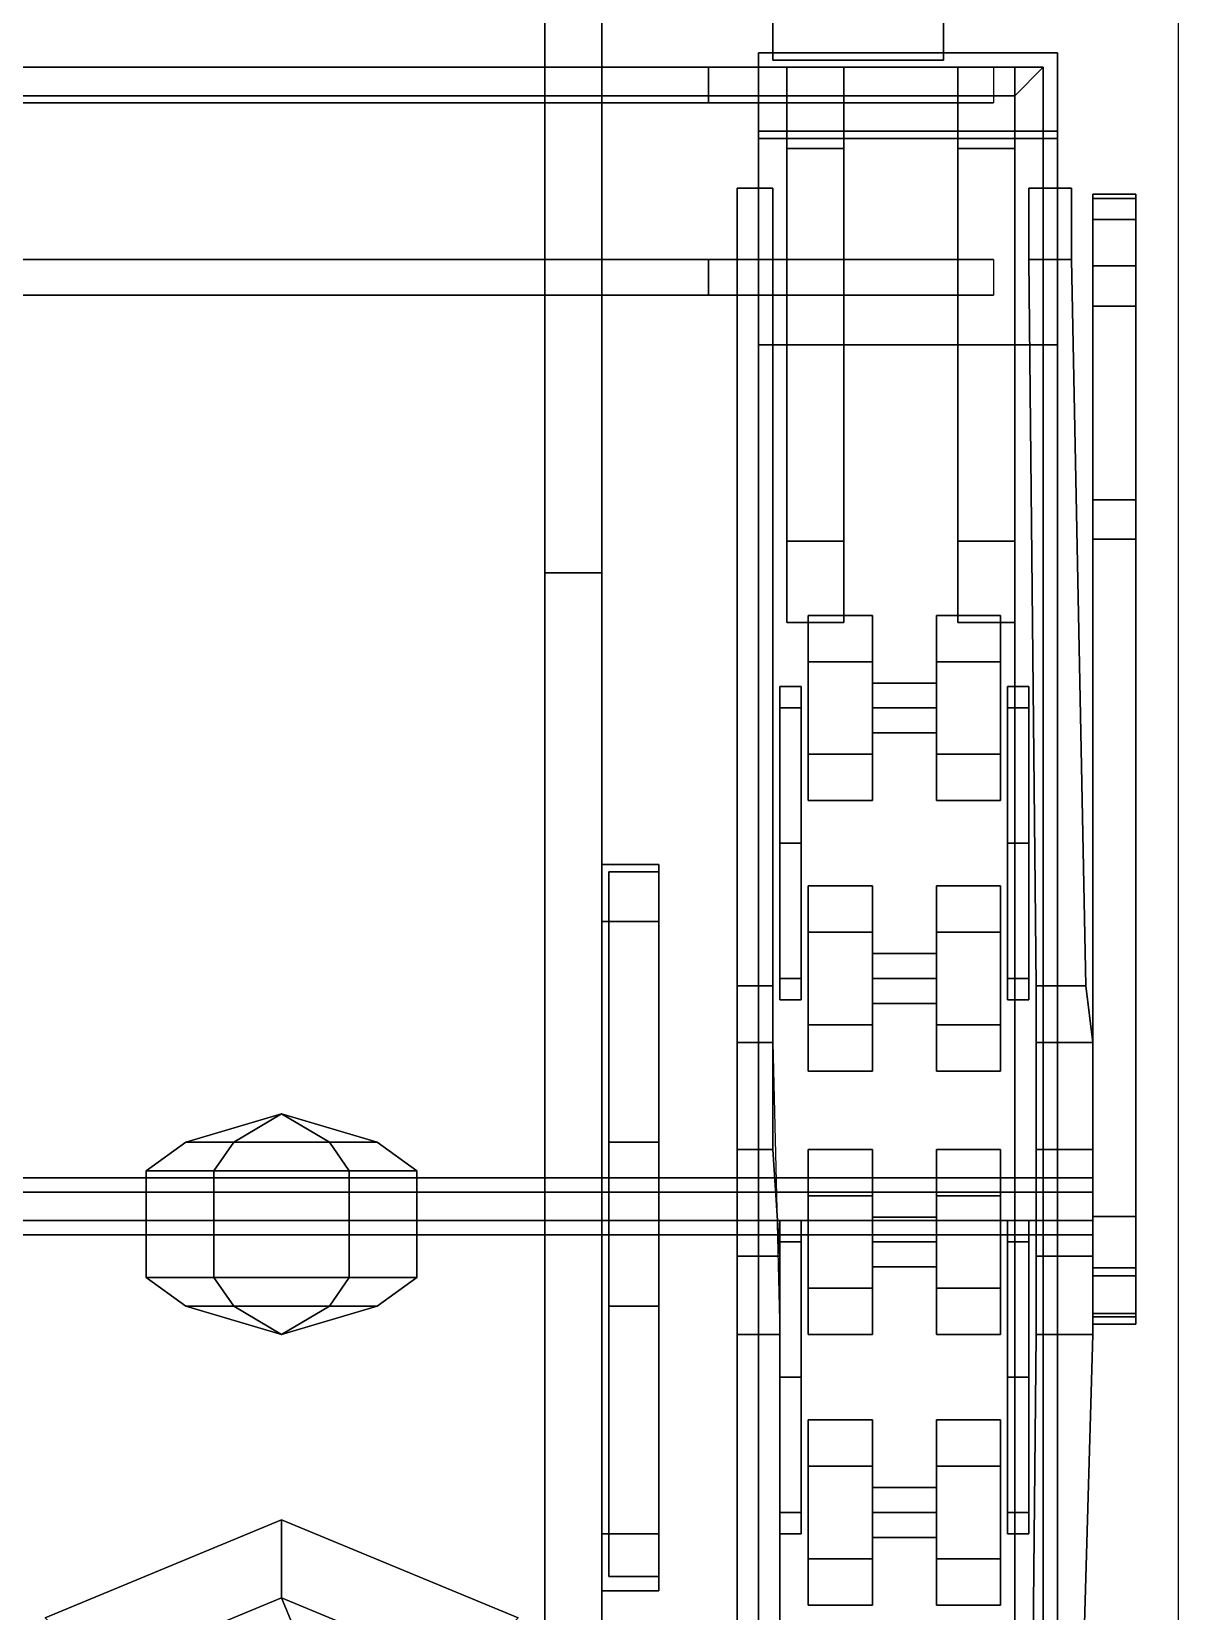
# Model space of a CAD drawing. Header units: millimetres. Extents: x -1.9 to 3, y -9.4 to 11.1.
# Drawn here: x -0.351 to 1.26, y -2.029 to 0.19 of the extents above; entities that cross this region are included whole.
import ezdxf

# ---------------------------------------------------------------- set-up
doc = ezdxf.new("R2010")
doc.units = ezdxf.units.MM
doc.header["$XCLIPFRAME"] = 2
for name, color, linetype in [('bogie', 5, 'Continuous'), ('drawing', 9, 'Continuous'), ('mudguards', 6, 'Continuous'), ('tracks', 3, 'Continuous'), ('wheels', 2, 'Continuous')]:
    doc.layers.add(name, color=color, linetype=linetype)
picture_1 = doc.add_image_def('image1.gif', size_in_pixel=(3000, 1978))

msp = doc.modelspace()

# ---------------------------------------------------------------- linework, layer by layer
for points in [[(0.37, 1.54, 0.56), (0.37, -0.57, 0.56), (0.37, -0.57, 0.74), (0.37, 1.54, 0.74)], [(0.37, 1.54, 0.74), (0.37, -0.57, 0.74), (0.45, -0.57, 0.74), (0.45, 1.54, 0.74)], [(0.45, 1.54, 0.56), (0.45, -0.57, 0.56), (0.37, -0.57, 0.56), (0.37, 1.54, 0.56)], [(0.45, -0.57, 0.74), (0.45, -0.57, 0.56), (0.45, 1.54, 0.56), (0.45, 1.54, 0.74)], [(1.07, 0.14, 1.16), (1.07, -3.01, 1.16), (-1.07, -3.01, 1.16), (-1.07, 0.14, 1.16)], [(-1.07, 0.14, 1.59), (1.07, 0.14, 1.59), (1.07, 0.14, 1.16), (-1.07, 0.14, 1.16)], [(1.03, 0.1, 1.59), (1.07, 0.14, 1.59), (-1.07, 0.14, 1.59), (-1.03, 0.1, 1.59)], [(1, 0.14, 1.16), (0.6, 0.14, 0.74), (-0.6, 0.14, 0.74), (-1, 0.14, 1.16)], [(0.6, 0.14, 0.74), (0.6, 0.09, 0.74), (-0.6, 0.09, 0.74), (-0.6, 0.14, 0.74)], [(1, 0.09, 1.16), (0.6, 0.09, 0.74), (0.6, 0.14, 0.74), (1, 0.14, 1.16)], [(1.03, -2.97, 1.59), (1.07, -3.01, 1.59), (1.07, 0.14, 1.59), (1.03, 0.1, 1.59)], [(1.07, 0.14, 1.59), (1.07, -3.01, 1.59), (1.07, -3.01, 1.16), (1.07, 0.14, 1.16)], [(-1.03, 0.1, 1.2), (-1.03, -2.97, 1.2), (1.03, -2.97, 1.2), (1.03, 0.1, 1.2)], [(-1.03, 0.1, 1.2), (1.03, 0.1, 1.2), (1.03, 0.1, 1.59), (-1.03, 0.1, 1.59)], [(-1, 0.09, 1.16), (-0.6, 0.09, 0.74), (0.6, 0.09, 0.74), (1, 0.09, 1.16)], [(1.03, 0.1, 1.2), (1.03, -2.97, 1.2), (1.03, -2.97, 1.59), (1.03, 0.1, 1.59)], [(1, -0.13, 1.16), (0.6, -0.13, 0.74), (-0.6, -0.13, 0.74), (-1, -0.13, 1.16)], [(0.6, -0.13, 0.74), (0.6, -0.18, 0.74), (-0.6, -0.18, 0.74), (-0.6, -0.13, 0.74)], [(1, -0.18, 1.16), (0.6, -0.18, 0.74), (0.6, -0.13, 0.74), (1, -0.13, 1.16)], [(-1, -0.18, 1.16), (-0.6, -0.18, 0.74), (0.6, -0.18, 0.74), (1, -0.18, 1.16)], [(0.37, -0.57, 0.74), (0.37, -2.85, 0.75), (0.45, -2.85, 0.75), (0.45, -0.57, 0.74)], [(0.37, -0.57, 0.56), (0.37, -2.85, 0.63), (0.37, -2.85, 0.75), (0.37, -0.57, 0.74)], [(0.45, -0.57, 0.56), (0.45, -2.85, 0.63), (0.37, -2.85, 0.63), (0.37, -0.57, 0.56)], [(0.45, -2.85, 0.75), (0.45, -2.85, 0.63), (0.45, -0.57, 0.56), (0.45, -0.57, 0.74)], [(0.53, -0.98, 0.67), (0.53, -1.06, 0.67), (0.45, -1.06, 0.67), (0.45, -0.98, 0.67)], [(0.53, -0.98, 0.72), (0.53, -0.98, 0.67), (0.45, -0.98, 0.67), (0.45, -0.98, 0.72)], [(0.45, -0.98, 0.72), (0.45, -1.06, 0.72), (0.53, -1.06, 0.72), (0.53, -0.98, 0.72)], [(0.53, -0.99, 0.66), (0.53, -1.37, 0.58), (0.46, -1.37, 0.58), (0.46, -0.99, 0.66)], [(0.46, -0.99, 0.66), (0.46, -1.37, 0.58), (0.46, -1.37, 0.65), (0.46, -0.99, 0.68)], [(0.53, -0.99, 0.68), (0.53, -0.99, 0.66), (0.46, -0.99, 0.66), (0.46, -0.99, 0.68)], [(0.46, -0.99, 0.68), (0.46, -1.37, 0.65), (0.53, -1.37, 0.65), (0.53, -0.99, 0.68)], [(0.53, -1.06, 0.72), (0.53, -1.06, 0.67), (0.53, -0.98, 0.67), (0.53, -0.98, 0.72)], [(0.53, -1.37, 0.65), (0.53, -1.37, 0.58), (0.53, -0.99, 0.66), (0.53, -0.99, 0.68)], [(0.45, -1.06, 0.72), (0.45, -1.06, 0.67), (0.53, -1.06, 0.67), (0.53, -1.06, 0.72)], [(0, -1.33, 0.59), (-0.0672, -1.37, 0.4736), (-0.1344, -1.37, 0.59), (0, -1.33, 0.59)], [(0, -1.33, 0.59), (-0.1344, -1.37, 0.59), (-0.0672, -1.37, 0.7064), (0, -1.33, 0.59)], [(0, -1.33, 0.59), (0.0672, -1.37, 0.4736), (-0.0672, -1.37, 0.4736), (0, -1.33, 0.59)], [(0, -1.33, 0.59), (-0.0672, -1.37, 0.7064), (0.0672, -1.37, 0.7064), (0, -1.33, 0.59)], [(0, -1.33, 0.59), (0.1344, -1.37, 0.59), (0.0672, -1.37, 0.4736), (0, -1.33, 0.59)], [(0, -1.33, 0.59), (0.0672, -1.37, 0.7064), (0.1344, -1.37, 0.59), (0, -1.33, 0.59)], [(-0.1344, -1.37, 0.59), (-0.19, -1.41, 0.59), (-0.095, -1.41, 0.7545), (-0.0672, -1.37, 0.7064)], [(-0.0672, -1.37, 0.4736), (-0.095, -1.41, 0.4255), (-0.19, -1.41, 0.59), (-0.1344, -1.37, 0.59)], [(-0.0672, -1.37, 0.7064), (-0.095, -1.41, 0.7545), (0.095, -1.41, 0.7545), (0.0672, -1.37, 0.7064)], [(0.0672, -1.37, 0.4736), (0.095, -1.41, 0.4255), (-0.095, -1.41, 0.4255), (-0.0672, -1.37, 0.4736)], [(0.0672, -1.37, 0.7064), (0.095, -1.41, 0.7545), (0.19, -1.41, 0.59), (0.1344, -1.37, 0.59)], [(0.1344, -1.37, 0.59), (0.19, -1.41, 0.59), (0.095, -1.41, 0.4255), (0.0672, -1.37, 0.4736)], [(0.46, -1.37, 0.58), (0.46, -1.6, 0.58), (0.46, -1.6, 0.65), (0.46, -1.37, 0.65)], [(0.53, -1.37, 0.58), (0.53, -1.6, 0.58), (0.46, -1.6, 0.58), (0.46, -1.37, 0.58)], [(0.46, -1.37, 0.65), (0.46, -1.6, 0.65), (0.53, -1.6, 0.65), (0.53, -1.37, 0.65)], [(0.53, -1.6, 0.65), (0.53, -1.6, 0.58), (0.53, -1.37, 0.58), (0.53, -1.37, 0.65)], [(-0.095, -1.41, 0.7545), (-0.19, -1.41, 0.59), (-0.19, -1.56, 0.59), (-0.095, -1.56, 0.7545)], [(-0.19, -1.41, 0.59), (-0.095, -1.41, 0.4255), (-0.095, -1.56, 0.4255), (-0.19, -1.56, 0.59)], [(-0.095, -1.41, 0.4255), (0.095, -1.41, 0.4255), (0.095, -1.56, 0.4255), (-0.095, -1.56, 0.4255)], [(0.095, -1.41, 0.7545), (-0.095, -1.41, 0.7545), (-0.095, -1.56, 0.7545), (0.095, -1.56, 0.7545)], [(0.19, -1.41, 0.59), (0.095, -1.41, 0.7545), (0.095, -1.56, 0.7545), (0.19, -1.56, 0.59)], [(0.095, -1.41, 0.4255), (0.19, -1.41, 0.59), (0.19, -1.56, 0.59), (0.095, -1.56, 0.4255)], [(-0.0672, -1.6, 0.7064), (-0.095, -1.56, 0.7545), (-0.19, -1.56, 0.59), (-0.1344, -1.6, 0.59)], [(-0.1344, -1.6, 0.59), (-0.19, -1.56, 0.59), (-0.095, -1.56, 0.4255), (-0.0672, -1.6, 0.4736)], [(0.0672, -1.6, 0.7064), (0.095, -1.56, 0.7545), (-0.095, -1.56, 0.7545), (-0.0672, -1.6, 0.7064)], [(-0.0672, -1.6, 0.4736), (-0.095, -1.56, 0.4255), (0.095, -1.56, 0.4255), (0.0672, -1.6, 0.4736)], [(0.1344, -1.6, 0.59), (0.19, -1.56, 0.59), (0.095, -1.56, 0.7545), (0.0672, -1.6, 0.7064)], [(0.0672, -1.6, 0.4736), (0.095, -1.56, 0.4255), (0.19, -1.56, 0.59), (0.1344, -1.6, 0.59)], [(0, -1.64, 0.59), (-0.1344, -1.6, 0.59), (-0.0672, -1.6, 0.4736), (0, -1.64, 0.59)], [(0, -1.64, 0.59), (-0.0672, -1.6, 0.7064), (-0.1344, -1.6, 0.59), (0, -1.64, 0.59)], [(0, -1.64, 0.59), (-0.0672, -1.6, 0.4736), (0.0672, -1.6, 0.4736), (0, -1.64, 0.59)], [(0, -1.64, 0.59), (0.0672, -1.6, 0.7064), (-0.0672, -1.6, 0.7064), (0, -1.64, 0.59)], [(0, -1.64, 0.59), (0.0672, -1.6, 0.4736), (0.1344, -1.6, 0.59), (0, -1.64, 0.59)], [(0, -1.64, 0.59), (0.1344, -1.6, 0.59), (0.0672, -1.6, 0.7064), (0, -1.64, 0.59)], [(0.53, -1.6, 0.58), (0.53, -1.98, 0.67), (0.46, -1.98, 0.67), (0.46, -1.6, 0.58)], [(0.46, -1.6, 0.58), (0.46, -1.98, 0.67), (0.46, -1.98, 0.69), (0.46, -1.6, 0.65)], [(0.46, -1.6, 0.65), (0.46, -1.98, 0.69), (0.53, -1.98, 0.69), (0.53, -1.6, 0.65)], [(0.53, -1.98, 0.69), (0.53, -1.98, 0.67), (0.53, -1.6, 0.58), (0.53, -1.6, 0.65)], [(0.53, -1.92, 0.67), (0.53, -2, 0.67), (0.45, -2, 0.67), (0.45, -1.92, 0.67)], [(0.53, -1.92, 0.72), (0.53, -1.92, 0.67), (0.45, -1.92, 0.67), (0.45, -1.92, 0.72)], [(0.45, -1.92, 0.72), (0.45, -2, 0.72), (0.53, -2, 0.72), (0.53, -1.92, 0.72)], [(0.53, -2, 0.72), (0.53, -2, 0.67), (0.53, -1.92, 0.67), (0.53, -1.92, 0.72)], [(0.45, -2, 0.72), (0.45, -2, 0.67), (0.53, -2, 0.67), (0.53, -2, 0.72)]]:
    msp.add_3dface(points)
at = {"layer": 'bogie'}
for points in [[(0.69, -0.03, 0.37), (0.69, -0.13, 0.29), (0.64, -0.13, 0.29), (0.64, -0.03, 0.37)], [(0.64, -0.03, 0.37), (0.64, -0.13, 0.29), (0.64, -0.13, 0.44), (0.64, -0.03, 0.44)], [(0.64, -0.03, 0.44), (0.64, -0.13, 0.44), (0.69, -0.13, 0.44), (0.69, -0.03, 0.44)], [(0.69, -0.03, 0.44), (0.69, -0.03, 0.37), (0.64, -0.03, 0.37), (0.64, -0.03, 0.44)], [(0.69, -0.13, 0.44), (0.69, -0.13, 0.29), (0.69, -0.03, 0.37), (0.69, -0.03, 0.44)], [(1.05, -0.03, 0.37), (1.05, -0.13, 0.29), (1.05, -0.13, 0.44), (1.05, -0.03, 0.44)], [(1.05, -0.03, 0.44), (1.05, -0.13, 0.44), (1.11, -0.13, 0.44), (1.11, -0.03, 0.44)], [(1.11, -0.03, 0.44), (1.11, -0.03, 0.37), (1.05, -0.03, 0.37), (1.05, -0.03, 0.44)], [(1.11, -0.03, 0.37), (1.11, -0.13, 0.29), (1.05, -0.13, 0.29), (1.05, -0.03, 0.37)], [(1.11, -0.13, 0.44), (1.11, -0.13, 0.29), (1.11, -0.03, 0.37), (1.11, -0.03, 0.44)], [(1.14, -0.0738, 0.2372), (1.14, -0.1958, 0.1522), (1.14, -0.1674, 0.3704), (1.14, -0.0385, 0.3537)], [(1.2, -0.0385, 0.3537), (1.2, -0.0738, 0.2372), (1.14, -0.0738, 0.2372), (1.14, -0.0385, 0.3537)], [(1.14, -0.0385, 0.3537), (1.14, -0.1674, 0.3704), (1.14, -0.1391, 0.5886), (1.14, -0.0442, 0.4653)], [(1.2, -0.0442, 0.4653), (1.2, -0.0385, 0.3537), (1.14, -0.0385, 0.3537), (1.14, -0.0442, 0.4653)], [(1.14, -0.0442, 0.4653), (1.14, -0.1391, 0.5886), (1.2, -0.1391, 0.5886), (1.2, -0.0442, 0.4653)], [(1.2, -0.1674, 0.3704), (1.2, -0.1958, 0.1522), (1.2, -0.0738, 0.2372), (1.2, -0.0385, 0.3537)], [(1.2, -0.1391, 0.5886), (1.2, -0.1674, 0.3704), (1.2, -0.0385, 0.3537), (1.2, -0.0442, 0.4653)], [(1.2, -0.0738, 0.2372), (1.2, -0.1958, 0.1522), (1.14, -0.1958, 0.1522), (1.14, -0.0738, 0.2372)], [(0.64, -0.13, 0.29), (0.64, -1.15, 0.25), (0.64, -1.15, 0.39), (0.64, -0.13, 0.44)], [(0.69, -0.13, 0.29), (0.69, -1.15, 0.25), (0.64, -1.15, 0.25), (0.64, -0.13, 0.29)], [(0.64, -0.13, 0.44), (0.64, -1.15, 0.39), (0.69, -1.15, 0.39), (0.69, -0.13, 0.44)], [(0.69, -1.15, 0.39), (0.69, -1.15, 0.25), (0.69, -0.13, 0.29), (0.69, -0.13, 0.44)], [(1.05, -0.13, 0.29), (1.06, -1.15, 0.25), (1.06, -1.15, 0.39), (1.05, -0.13, 0.44)], [(1.05, -0.13, 0.44), (1.06, -1.15, 0.39), (1.13, -1.15, 0.39), (1.11, -0.13, 0.44)], [(1.11, -0.13, 0.29), (1.13, -1.15, 0.25), (1.06, -1.15, 0.25), (1.05, -0.13, 0.29)], [(1.13, -1.15, 0.39), (1.13, -1.15, 0.25), (1.11, -0.13, 0.29), (1.11, -0.13, 0.44)], [(1.14, -0.1958, 0.1522), (1.14, -0.523, 0.1947), (1.14, -0.4676, 0.6212), (1.14, -0.1391, 0.5886)], [(1.14, -0.1391, 0.5886), (1.14, -0.4676, 0.6212), (1.2, -0.4676, 0.6212), (1.2, -0.1391, 0.5886)], [(1.2, -0.4676, 0.6212), (1.2, -0.523, 0.1947), (1.2, -0.1958, 0.1522), (1.2, -0.1391, 0.5886)], [(1.2, -0.1958, 0.1522), (1.2, -0.523, 0.1947), (1.14, -0.523, 0.1947), (1.14, -0.1958, 0.1522)], [(1.14, -0.4676, 0.6212), (1.14, -1.4744, 0.7116), (1.2, -1.4744, 0.7116), (1.2, -0.4676, 0.6212)], [(1.14, -0.523, 0.1947), (1.14, -1.5574, 0.4602), (1.14, -1.4744, 0.7116), (1.14, -0.4676, 0.6212)], [(1.2, -1.4744, 0.7116), (1.2, -1.5574, 0.4602), (1.2, -0.523, 0.1947), (1.2, -0.4676, 0.6212)], [(1.2, -0.523, 0.1947), (1.2, -1.5574, 0.4602), (1.14, -1.5574, 0.4602), (1.14, -0.523, 0.1947)], [(0.73, -0.73, 0.17), (0.73, -0.73, 0.15), (0.7, -0.73, 0.15), (0.7, -0.73, 0.17)], [(0.7, -0.73, 0.15), (0.7, -0.76, 0.12), (0.7, -0.76, 0.2), (0.7, -0.73, 0.17)], [(0.73, -0.73, 0.15), (0.73, -0.76, 0.12), (0.7, -0.76, 0.12), (0.7, -0.73, 0.15)], [(0.7, -0.73, 0.17), (0.7, -0.76, 0.2), (0.73, -0.76, 0.2), (0.73, -0.73, 0.17)], [(0.73, -0.76, 0.2), (0.73, -0.76, 0.12), (0.73, -0.73, 0.15), (0.73, -0.73, 0.17)], [(1.02, -0.73, 0.17), (1.02, -0.76, 0.2), (1.05, -0.76, 0.2), (1.05, -0.73, 0.17)], [(1.05, -0.73, 0.15), (1.05, -0.76, 0.12), (1.02, -0.76, 0.12), (1.02, -0.73, 0.15)], [(1.02, -0.73, 0.15), (1.02, -0.76, 0.12), (1.02, -0.76, 0.2), (1.02, -0.73, 0.17)], [(1.05, -0.73, 0.17), (1.05, -0.73, 0.15), (1.02, -0.73, 0.15), (1.02, -0.73, 0.17)], [(1.05, -0.76, 0.2), (1.05, -0.76, 0.12), (1.05, -0.73, 0.15), (1.05, -0.73, 0.17)], [(0.73, -0.76, 0.12), (0.73, -1.14, 0.12), (0.7, -1.14, 0.12), (0.7, -0.76, 0.12)], [(0.7, -0.76, 0.12), (0.7, -0.95, 0.12), (0.7, -0.95, 0.24), (0.7, -0.76, 0.2)], [(0.7, -0.76, 0.2), (0.7, -0.95, 0.24), (0.73, -0.95, 0.24), (0.73, -0.76, 0.2)], [(0.73, -0.95, 0.24), (0.73, -0.95, 0.12), (0.73, -0.76, 0.12), (0.73, -0.76, 0.2)], [(1.05, -0.76, 0.12), (1.05, -1.14, 0.12), (1.02, -1.14, 0.12), (1.02, -0.76, 0.12)], [(1.02, -0.76, 0.2), (1.02, -0.95, 0.24), (1.05, -0.95, 0.24), (1.05, -0.76, 0.2)], [(1.02, -0.76, 0.12), (1.02, -0.95, 0.12), (1.02, -0.95, 0.24), (1.02, -0.76, 0.2)], [(1.05, -0.95, 0.24), (1.05, -0.95, 0.12), (1.05, -0.76, 0.12), (1.05, -0.76, 0.2)], [(0.73, -1.14, 0.2), (0.73, -0.95, 0.24), (0.7, -0.95, 0.24), (0.7, -1.14, 0.2)], [(0.7, -0.95, 0.24), (0.7, -0.95, 0.12), (0.7, -1.14, 0.12), (0.7, -1.14, 0.2)], [(0.73, -1.14, 0.12), (0.73, -0.95, 0.12), (0.73, -0.95, 0.24), (0.73, -1.14, 0.2)], [(1.02, -0.95, 0.24), (1.02, -0.95, 0.12), (1.02, -1.14, 0.12), (1.02, -1.14, 0.2)], [(1.05, -1.14, 0.2), (1.05, -0.95, 0.24), (1.02, -0.95, 0.24), (1.02, -1.14, 0.2)], [(1.05, -1.14, 0.12), (1.05, -0.95, 0.12), (1.05, -0.95, 0.24), (1.05, -1.14, 0.2)], [(0.64, -1.15, 0.25), (0.64, -1.23, 0.25), (0.64, -1.23, 0.48), (0.64, -1.15, 0.39)], [(0.69, -1.15, 0.25), (0.69, -1.23, 0.25), (0.64, -1.23, 0.25), (0.64, -1.15, 0.25)], [(0.64, -1.15, 0.39), (0.64, -1.23, 0.48), (0.69, -1.23, 0.48), (0.69, -1.15, 0.39)], [(0.69, -1.23, 0.48), (0.69, -1.23, 0.25), (0.69, -1.15, 0.25), (0.69, -1.15, 0.39)], [(0.73, -1.17, 0.17), (0.73, -1.14, 0.2), (0.7, -1.14, 0.2), (0.7, -1.17, 0.17)], [(0.7, -1.14, 0.2), (0.7, -1.14, 0.12), (0.7, -1.17, 0.15), (0.7, -1.17, 0.17)], [(0.7, -1.17, 0.15), (0.7, -1.14, 0.12), (0.73, -1.14, 0.12), (0.73, -1.17, 0.15)], [(0.73, -1.17, 0.15), (0.73, -1.14, 0.12), (0.73, -1.14, 0.2), (0.73, -1.17, 0.17)], [(1.02, -1.17, 0.15), (1.02, -1.14, 0.12), (1.05, -1.14, 0.12), (1.05, -1.17, 0.15)], [(1.02, -1.14, 0.2), (1.02, -1.14, 0.12), (1.02, -1.17, 0.15), (1.02, -1.17, 0.17)], [(1.05, -1.17, 0.17), (1.05, -1.14, 0.2), (1.02, -1.14, 0.2), (1.02, -1.17, 0.17)], [(1.05, -1.17, 0.15), (1.05, -1.14, 0.12), (1.05, -1.14, 0.2), (1.05, -1.17, 0.17)], [(1.06, -1.15, 0.25), (1.06, -1.23, 0.25), (1.06, -1.23, 0.48), (1.06, -1.15, 0.39)], [(1.06, -1.15, 0.39), (1.06, -1.23, 0.48), (1.14, -1.23, 0.48), (1.13, -1.15, 0.39)], [(1.13, -1.15, 0.25), (1.14, -1.23, 0.25), (1.06, -1.23, 0.25), (1.06, -1.15, 0.25)], [(1.14, -1.23, 0.48), (1.14, -1.23, 0.25), (1.13, -1.15, 0.25), (1.13, -1.15, 0.39)], [(0.7, -1.17, 0.17), (0.7, -1.17, 0.15), (0.73, -1.17, 0.15), (0.73, -1.17, 0.17)], [(1.02, -1.17, 0.17), (1.02, -1.17, 0.15), (1.05, -1.17, 0.15), (1.05, -1.17, 0.17)], [(0.64, -1.23, 0.25), (0.64, -1.38, 0.25), (0.64, -1.38, 0.39), (0.64, -1.23, 0.48)], [(0.69, -1.23, 0.25), (0.7, -1.64, 0.25), (0.64, -1.64, 0.25), (0.64, -1.23, 0.25)], [(0.64, -1.23, 0.48), (0.64, -1.38, 0.39), (0.69, -1.38, 0.39), (0.69, -1.23, 0.48)], [(0.69, -1.38, 0.39), (0.69, -1.38, 0.25), (0.69, -1.23, 0.25), (0.69, -1.23, 0.48)], [(1.14, -1.23, 0.25), (1.14, -1.64, 0.25), (1.06, -1.64, 0.25), (1.06, -1.23, 0.25)], [(1.06, -1.23, 0.25), (1.06, -1.38, 0.25), (1.06, -1.38, 0.39), (1.06, -1.23, 0.48)], [(1.06, -1.23, 0.48), (1.06, -1.38, 0.39), (1.14, -1.38, 0.39), (1.14, -1.23, 0.48)], [(1.14, -1.38, 0.39), (1.14, -1.38, 0.25), (1.14, -1.23, 0.25), (1.14, -1.23, 0.48)], [(0.64, -1.38, 0.25), (0.64, -1.53, 0.25), (0.64, -1.53, 0.39), (0.64, -1.38, 0.39)], [(0.64, -1.38, 0.39), (0.64, -1.53, 0.39), (0.7, -1.53, 0.39), (0.69, -1.38, 0.39)], [(0.7, -1.53, 0.39), (0.7, -1.53, 0.25), (0.69, -1.38, 0.25), (0.69, -1.38, 0.39)], [(1.06, -1.38, 0.25), (1.06, -1.53, 0.25), (1.06, -1.53, 0.39), (1.06, -1.38, 0.39)], [(1.06, -1.38, 0.39), (1.06, -1.53, 0.39), (1.14, -1.53, 0.39), (1.14, -1.38, 0.39)], [(1.14, -1.53, 0.39), (1.14, -1.53, 0.25), (1.14, -1.38, 0.25), (1.14, -1.38, 0.39)], [(1.14, -1.44, 0.6246), (1.14, -1.42, 0.59), (-1.14, -1.42, 0.59), (-1.14, -1.44, 0.6246)], [(1.14, -1.42, 0.59), (1.14, -1.44, 0.5554), (-1.14, -1.44, 0.5554), (-1.14, -1.42, 0.59)], [(1.14, -1.48, 0.6246), (1.14, -1.44, 0.6246), (-1.14, -1.44, 0.6246), (-1.14, -1.48, 0.6246)], [(1.14, -1.44, 0.5554), (1.14, -1.48, 0.5554), (-1.14, -1.48, 0.5554), (-1.14, -1.44, 0.5554)], [(1.14, -1.5, 0.59), (1.14, -1.48, 0.6246), (-1.14, -1.48, 0.6246), (-1.14, -1.5, 0.59)], [(1.14, -1.48, 0.5554), (1.14, -1.5, 0.59), (-1.14, -1.5, 0.59), (-1.14, -1.48, 0.5554)], [(0.7, -1.48, 0.17), (0.7, -1.51, 0.2), (0.73, -1.51, 0.2), (0.73, -1.48, 0.17)], [(0.73, -1.48, 0.15), (0.73, -1.51, 0.12), (0.7, -1.51, 0.12), (0.7, -1.48, 0.15)], [(0.7, -1.48, 0.15), (0.7, -1.51, 0.12), (0.7, -1.51, 0.2), (0.7, -1.48, 0.17)], [(0.73, -1.48, 0.17), (0.73, -1.48, 0.15), (0.7, -1.48, 0.15), (0.7, -1.48, 0.17)], [(0.73, -1.51, 0.2), (0.73, -1.51, 0.12), (0.73, -1.48, 0.15), (0.73, -1.48, 0.17)], [(1.05, -1.48, 0.17), (1.05, -1.48, 0.15), (1.02, -1.48, 0.15), (1.02, -1.48, 0.17)], [(1.02, -1.48, 0.15), (1.02, -1.51, 0.12), (1.02, -1.51, 0.2), (1.02, -1.48, 0.17)], [(1.05, -1.48, 0.15), (1.05, -1.51, 0.12), (1.02, -1.51, 0.12), (1.02, -1.48, 0.15)], [(1.02, -1.48, 0.17), (1.02, -1.51, 0.2), (1.05, -1.51, 0.2), (1.05, -1.48, 0.17)], [(1.05, -1.51, 0.2), (1.05, -1.51, 0.12), (1.05, -1.48, 0.15), (1.05, -1.48, 0.17)], [(1.14, -1.4744, 0.7116), (1.14, -1.5574, 0.4602), (1.14, -1.6105, 0.5175), (1.14, -1.5464, 0.7008)], [(1.2, -1.5464, 0.7008), (1.2, -1.4744, 0.7116), (1.14, -1.4744, 0.7116), (1.14, -1.5464, 0.7008)], [(1.2, -1.6105, 0.5175), (1.2, -1.5574, 0.4602), (1.2, -1.4744, 0.7116), (1.2, -1.5464, 0.7008)], [(0.64, -1.53, 0.25), (0.64, -1.64, 0.25), (0.64, -1.64, 0.56), (0.64, -1.53, 0.39)], [(0.64, -1.53, 0.39), (0.64, -1.64, 0.56), (0.7, -1.64, 0.56), (0.7, -1.53, 0.39)], [(0.73, -1.51, 0.12), (0.73, -1.89, 0.12), (0.7, -1.89, 0.12), (0.7, -1.51, 0.12)], [(0.7, -1.51, 0.2), (0.7, -1.7, 0.24), (0.73, -1.7, 0.24), (0.73, -1.51, 0.2)], [(0.7, -1.51, 0.12), (0.7, -1.7, 0.12), (0.7, -1.7, 0.24), (0.7, -1.51, 0.2)], [(0.7, -1.64, 0.56), (0.7, -1.64, 0.25), (0.7, -1.53, 0.25), (0.7, -1.53, 0.39)], [(0.73, -1.7, 0.24), (0.73, -1.7, 0.12), (0.73, -1.51, 0.12), (0.73, -1.51, 0.2)], [(1.02, -1.51, 0.12), (1.02, -1.7, 0.12), (1.02, -1.7, 0.24), (1.02, -1.51, 0.2)], [(1.02, -1.51, 0.2), (1.02, -1.7, 0.24), (1.05, -1.7, 0.24), (1.05, -1.51, 0.2)], [(1.05, -1.51, 0.12), (1.05, -1.89, 0.12), (1.02, -1.89, 0.12), (1.02, -1.51, 0.12)], [(1.05, -1.7, 0.24), (1.05, -1.7, 0.12), (1.05, -1.51, 0.12), (1.05, -1.51, 0.2)], [(1.06, -1.53, 0.25), (1.06, -1.64, 0.25), (1.06, -1.64, 0.56), (1.06, -1.53, 0.39)], [(1.06, -1.53, 0.39), (1.06, -1.64, 0.56), (1.14, -1.64, 0.56), (1.14, -1.53, 0.39)], [(1.14, -1.64, 0.56), (1.14, -1.64, 0.25), (1.14, -1.53, 0.25), (1.14, -1.53, 0.39)], [(1.2, -1.6149, 0.6391), (1.2, -1.5464, 0.7008), (1.14, -1.5464, 0.7008), (1.14, -1.6149, 0.6391)], [(1.14, -1.5464, 0.7008), (1.14, -1.6105, 0.5175), (1.14, -1.6252, 0.5597), (1.14, -1.6149, 0.6391)], [(1.2, -1.6252, 0.5597), (1.2, -1.6105, 0.5175), (1.2, -1.5464, 0.7008), (1.2, -1.6149, 0.6391)], [(1.14, -1.6105, 0.5175), (1.14, -1.5574, 0.4602), (1.2, -1.5574, 0.4602), (1.2, -1.6105, 0.5175)], [(1.14, -1.6252, 0.5597), (1.14, -1.6105, 0.5175), (1.2, -1.6105, 0.5175), (1.2, -1.6252, 0.5597)], [(1.14, -1.6149, 0.6391), (1.14, -1.6252, 0.5597), (1.2, -1.6252, 0.5597), (1.2, -1.6149, 0.6391)], [(0.64, -1.64, 0.25), (0.64, -2.68, 0.27), (0.64, -2.68, 0.48), (0.64, -1.64, 0.61)], [(0.7, -1.64, 0.25), (0.7, -2.68, 0.27), (0.64, -2.68, 0.27), (0.64, -1.64, 0.25)], [(0.7, -1.64, 0.61), (0.7, -1.64, 0.56), (0.64, -1.64, 0.56), (0.64, -1.64, 0.61)], [(0.64, -1.64, 0.61), (0.64, -2.68, 0.48), (0.7, -2.68, 0.48), (0.7, -1.64, 0.61)], [(0.7, -2.68, 0.48), (0.7, -2.68, 0.27), (0.7, -1.64, 0.25), (0.7, -1.64, 0.61)], [(1.06, -1.64, 0.25), (1.05, -2.68, 0.27), (1.05, -2.68, 0.48), (1.06, -1.64, 0.61)], [(1.06, -1.64, 0.61), (1.05, -2.68, 0.48), (1.11, -2.68, 0.48), (1.14, -1.64, 0.61)], [(1.14, -1.64, 0.25), (1.11, -2.68, 0.27), (1.05, -2.68, 0.27), (1.06, -1.64, 0.25)], [(1.14, -1.64, 0.61), (1.14, -1.64, 0.56), (1.06, -1.64, 0.56), (1.06, -1.64, 0.61)], [(1.11, -2.68, 0.48), (1.11, -2.68, 0.27), (1.14, -1.64, 0.25), (1.14, -1.64, 0.61)], [(0.7, -1.7, 0.24), (0.7, -1.7, 0.12), (0.7, -1.89, 0.12), (0.7, -1.89, 0.2)], [(0.73, -1.89, 0.2), (0.73, -1.7, 0.24), (0.7, -1.7, 0.24), (0.7, -1.89, 0.2)], [(0.73, -1.89, 0.12), (0.73, -1.7, 0.12), (0.73, -1.7, 0.24), (0.73, -1.89, 0.2)], [(1.05, -1.89, 0.2), (1.05, -1.7, 0.24), (1.02, -1.7, 0.24), (1.02, -1.89, 0.2)], [(1.02, -1.7, 0.24), (1.02, -1.7, 0.12), (1.02, -1.89, 0.12), (1.02, -1.89, 0.2)], [(1.05, -1.89, 0.12), (1.05, -1.7, 0.12), (1.05, -1.7, 0.24), (1.05, -1.89, 0.2)], [(0.7, -1.92, 0.15), (0.7, -1.89, 0.12), (0.73, -1.89, 0.12), (0.73, -1.92, 0.15)], [(0.7, -1.89, 0.2), (0.7, -1.89, 0.12), (0.7, -1.92, 0.15), (0.7, -1.92, 0.17)], [(0.73, -1.92, 0.17), (0.73, -1.89, 0.2), (0.7, -1.89, 0.2), (0.7, -1.92, 0.17)], [(0.73, -1.92, 0.15), (0.73, -1.89, 0.12), (0.73, -1.89, 0.2), (0.73, -1.92, 0.17)], [(1.05, -1.92, 0.17), (1.05, -1.89, 0.2), (1.02, -1.89, 0.2), (1.02, -1.92, 0.17)], [(1.02, -1.89, 0.2), (1.02, -1.89, 0.12), (1.02, -1.92, 0.15), (1.02, -1.92, 0.17)], [(1.02, -1.92, 0.15), (1.02, -1.89, 0.12), (1.05, -1.89, 0.12), (1.05, -1.92, 0.15)], [(1.05, -1.92, 0.15), (1.05, -1.89, 0.12), (1.05, -1.89, 0.2), (1.05, -1.92, 0.17)], [(0.7, -1.92, 0.17), (0.7, -1.92, 0.15), (0.73, -1.92, 0.15), (0.73, -1.92, 0.17)], [(1.02, -1.92, 0.17), (1.02, -1.92, 0.15), (1.05, -1.92, 0.15), (1.05, -1.92, 0.17)]]:
    msp.add_3dface(points, dxfattribs=at)
at = {"layer": 'mudguards'}
for points in [[(0.69, 0.15, 1.1), (0.93, 0.15, 1.1), (0.93, 0.26, 1.05), (0.69, 0.26, 1.05)], [(0.93, 0.15, 1.1), (0.69, 0.15, 1.1), (0.69, 0.26, 1.05), (0.93, 0.26, 1.05)]]:
    msp.add_3dface(points, dxfattribs=at)
at = {"layer": 'tracks'}
for points in [[(0.67, 0.16, 0.38), (0.67, 0.05, 0.09), (1.09, 0.05, 0.09), (1.09, 0.16, 0.38)], [(1.09, 0.16, 0.38), (1.09, 0.05, 0.09), (0.67, 0.05, 0.09), (0.67, 0.16, 0.38)], [(1.09, 0.04, 0.67), (1.09, 0.16, 0.38), (0.67, 0.16, 0.38), (0.67, 0.04, 0.67)], [(0.67, 0.04, 0.67), (0.67, 0.16, 0.38), (1.09, 0.16, 0.38), (1.09, 0.04, 0.67)], [(1.09, 0.05, 0.09), (1.09, -0.25, -0.02), (0.67, -0.25, -0.02), (0.67, 0.05, 0.09)], [(0.67, 0.05, 0.09), (0.67, -0.25, -0.02), (1.09, -0.25, -0.02), (1.09, 0.05, 0.09)], [(1.09, -0.25, 0.78), (1.09, 0.04, 0.67), (0.67, 0.04, 0.67), (0.67, -0.25, 0.78)], [(0.67, -0.25, 0.78), (0.67, 0.04, 0.67), (1.09, 0.04, 0.67), (1.09, -0.25, 0.78)], [(1.09, -0.25, -0.02), (1.09, -2.48, -0.02), (0.67, -2.48, -0.02), (0.67, -0.25, -0.02)], [(0.67, -0.25, -0.02), (0.67, -2.48, -0.02), (1.09, -2.48, -0.02), (1.09, -0.25, -0.02)], [(1.09, -0.25, 0.78), (1.09, -2.48, 0.78), (0.67, -2.48, 0.78), (0.67, -0.25, 0.78)], [(0.67, -0.25, 0.78), (0.67, -2.48, 0.78), (1.09, -2.48, 0.78), (1.09, -0.25, 0.78)]]:
    msp.add_3dface(points, dxfattribs=at)
at = {"layer": 'wheels'}
for points in [[(0.71, -0.25, 0.77), (0.71, 0.0258, 0.6558), (0.71, 0.14, 0.38), (0.71, -0.5258, 0.6558)], [(0.71, -0.5258, 0.6558), (0.71, 0.14, 0.38), (0.71, 0.0258, 0.1042), (0.71, -0.64, 0.38)], [(0.79, 0.14, 0.38), (0.79, 0.0258, 0.1042), (0.71, 0.0258, 0.1042), (0.71, 0.14, 0.38)], [(0.79, 0.0258, 0.6558), (0.79, 0.14, 0.38), (0.71, 0.14, 0.38), (0.71, 0.0258, 0.6558)], [(0.79, 0.0258, 0.6558), (0.79, -0.25, 0.77), (0.79, -0.5258, 0.6558), (0.79, 0.14, 0.38)], [(0.79, 0.14, 0.38), (0.79, -0.5258, 0.6558), (0.79, -0.64, 0.38), (0.79, 0.0258, 0.1042)], [(0.95, -0.25, 0.77), (0.95, 0.0258, 0.6558), (0.95, 0.14, 0.38), (0.95, -0.5258, 0.6558)], [(0.95, -0.5258, 0.6558), (0.95, 0.14, 0.38), (0.95, 0.0258, 0.1042), (0.95, -0.64, 0.38)], [(1.03, 0.14, 0.38), (1.03, 0.0258, 0.1042), (0.95, 0.0258, 0.1042), (0.95, 0.14, 0.38)], [(1.03, 0.0258, 0.6558), (1.03, 0.14, 0.38), (0.95, 0.14, 0.38), (0.95, 0.0258, 0.6558)], [(1.03, 0.0258, 0.6558), (1.03, -0.25, 0.77), (1.03, -0.5258, 0.6558), (1.03, 0.14, 0.38)], [(1.03, 0.14, 0.38), (1.03, -0.5258, 0.6558), (1.03, -0.64, 0.38), (1.03, 0.0258, 0.1042)], [(0.79, -0.25, 0.77), (0.79, 0.0258, 0.6558), (0.71, 0.0258, 0.6558), (0.71, -0.25, 0.77)], [(0.71, -0.64, 0.38), (0.71, 0.0258, 0.1042), (0.71, -0.25, -0.01), (0.71, -0.5258, 0.1042)], [(0.79, 0.0258, 0.1042), (0.79, -0.25, -0.01), (0.71, -0.25, -0.01), (0.71, 0.0258, 0.1042)], [(0.79, 0.0258, 0.1042), (0.79, -0.64, 0.38), (0.79, -0.5258, 0.1042), (0.79, -0.25, -0.01)], [(1.03, -0.25, 0.77), (1.03, 0.0258, 0.6558), (0.95, 0.0258, 0.6558), (0.95, -0.25, 0.77)], [(0.95, -0.64, 0.38), (0.95, 0.0258, 0.1042), (0.95, -0.25, -0.01), (0.95, -0.5258, 0.1042)], [(1.03, 0.0258, 0.1042), (1.03, -0.25, -0.01), (0.95, -0.25, -0.01), (0.95, 0.0258, 0.1042)], [(1.03, 0.0258, 0.1042), (1.03, -0.64, 0.38), (1.03, -0.5258, 0.1042), (1.03, -0.25, -0.01)], [(0.79, -0.5258, 0.6558), (0.79, -0.25, 0.77), (0.71, -0.25, 0.77), (0.71, -0.5258, 0.6558)], [(0.79, -0.25, -0.01), (0.79, -0.5258, 0.1042), (0.71, -0.5258, 0.1042), (0.71, -0.25, -0.01)], [(1.03, -0.5258, 0.6558), (1.03, -0.25, 0.77), (0.95, -0.25, 0.77), (0.95, -0.5258, 0.6558)], [(1.03, -0.25, -0.01), (1.03, -0.5258, 0.1042), (0.95, -0.5258, 0.1042), (0.95, -0.25, -0.01)], [(0.79, -0.5258, 0.1042), (0.79, -0.64, 0.38), (0.71, -0.64, 0.38), (0.71, -0.5258, 0.1042)], [(0.79, -0.64, 0.38), (0.79, -0.5258, 0.6558), (0.71, -0.5258, 0.6558), (0.71, -0.64, 0.38)], [(1.03, -0.5258, 0.1042), (1.03, -0.64, 0.38), (0.95, -0.64, 0.38), (0.95, -0.5258, 0.1042)], [(1.03, -0.64, 0.38), (1.03, -0.5258, 0.6558), (0.95, -0.5258, 0.6558), (0.95, -0.64, 0.38)], [(0.83, -0.63, 0.16), (0.83, -0.695, 0.0474), (0.74, -0.695, 0.0474), (0.74, -0.63, 0.16)], [(0.74, -0.89, 0.16), (0.74, -0.63, 0.16), (0.74, -0.695, 0.0474), (0.74, -0.825, 0.0474)], [(0.83, -0.695, 0.2726), (0.83, -0.63, 0.16), (0.74, -0.63, 0.16), (0.74, -0.695, 0.2726)], [(0.74, -0.825, 0.2726), (0.74, -0.695, 0.2726), (0.74, -0.63, 0.16), (0.74, -0.89, 0.16)], [(0.83, -0.825, 0.0474), (0.83, -0.695, 0.0474), (0.83, -0.63, 0.16), (0.83, -0.89, 0.16)], [(0.83, -0.89, 0.16), (0.83, -0.63, 0.16), (0.83, -0.695, 0.2726), (0.83, -0.825, 0.2726)], [(1.01, -0.63, 0.16), (1.01, -0.695, 0.0474), (0.92, -0.695, 0.0474), (0.92, -0.63, 0.16)], [(0.92, -0.89, 0.16), (0.92, -0.63, 0.16), (0.92, -0.695, 0.0474), (0.92, -0.825, 0.0474)], [(1.01, -0.695, 0.2726), (1.01, -0.63, 0.16), (0.92, -0.63, 0.16), (0.92, -0.695, 0.2726)], [(0.92, -0.825, 0.2726), (0.92, -0.695, 0.2726), (0.92, -0.63, 0.16), (0.92, -0.89, 0.16)], [(1.01, -0.825, 0.0474), (1.01, -0.695, 0.0474), (1.01, -0.63, 0.16), (1.01, -0.89, 0.16)], [(1.01, -0.89, 0.16), (1.01, -0.63, 0.16), (1.01, -0.695, 0.2726), (1.01, -0.825, 0.2726)], [(0.83, -0.695, 0.0474), (0.83, -0.825, 0.0474), (0.74, -0.825, 0.0474), (0.74, -0.695, 0.0474)], [(0.83, -0.825, 0.2726), (0.83, -0.695, 0.2726), (0.74, -0.695, 0.2726), (0.74, -0.825, 0.2726)], [(1.01, -0.695, 0.0474), (1.01, -0.825, 0.0474), (0.92, -0.825, 0.0474), (0.92, -0.695, 0.0474)], [(1.01, -0.825, 0.2726), (1.01, -0.695, 0.2726), (0.92, -0.695, 0.2726), (0.92, -0.825, 0.2726)], [(0.92, -0.76, 0.195), (0.92, -0.725, 0.16), (0.83, -0.725, 0.16), (0.83, -0.76, 0.195)], [(0.92, -0.725, 0.16), (0.92, -0.76, 0.125), (0.83, -0.76, 0.125), (0.83, -0.725, 0.16)], [(0.92, -0.795, 0.16), (0.92, -0.76, 0.195), (0.83, -0.76, 0.195), (0.83, -0.795, 0.16)], [(0.92, -0.76, 0.125), (0.92, -0.795, 0.16), (0.83, -0.795, 0.16), (0.83, -0.76, 0.125)], [(0.83, -0.825, 0.0474), (0.83, -0.89, 0.16), (0.74, -0.89, 0.16), (0.74, -0.825, 0.0474)], [(0.83, -0.89, 0.16), (0.83, -0.825, 0.2726), (0.74, -0.825, 0.2726), (0.74, -0.89, 0.16)], [(1.01, -0.825, 0.0474), (1.01, -0.89, 0.16), (0.92, -0.89, 0.16), (0.92, -0.825, 0.0474)], [(1.01, -0.89, 0.16), (1.01, -0.825, 0.2726), (0.92, -0.825, 0.2726), (0.92, -0.89, 0.16)], [(0.74, -1.205, 0.2726), (0.74, -1.075, 0.2726), (0.74, -1.01, 0.16), (0.74, -1.27, 0.16)], [(0.74, -1.27, 0.16), (0.74, -1.01, 0.16), (0.74, -1.075, 0.0474), (0.74, -1.205, 0.0474)], [(0.83, -1.01, 0.16), (0.83, -1.075, 0.0474), (0.74, -1.075, 0.0474), (0.74, -1.01, 0.16)], [(0.83, -1.075, 0.2726), (0.83, -1.01, 0.16), (0.74, -1.01, 0.16), (0.74, -1.075, 0.2726)], [(0.83, -1.205, 0.0474), (0.83, -1.075, 0.0474), (0.83, -1.01, 0.16), (0.83, -1.27, 0.16)], [(0.83, -1.27, 0.16), (0.83, -1.01, 0.16), (0.83, -1.075, 0.2726), (0.83, -1.205, 0.2726)], [(0.92, -1.27, 0.16), (0.92, -1.01, 0.16), (0.92, -1.075, 0.0474), (0.92, -1.205, 0.0474)], [(0.92, -1.205, 0.2726), (0.92, -1.075, 0.2726), (0.92, -1.01, 0.16), (0.92, -1.27, 0.16)], [(1.01, -1.01, 0.16), (1.01, -1.075, 0.0474), (0.92, -1.075, 0.0474), (0.92, -1.01, 0.16)], [(1.01, -1.075, 0.2726), (1.01, -1.01, 0.16), (0.92, -1.01, 0.16), (0.92, -1.075, 0.2726)], [(1.01, -1.27, 0.16), (1.01, -1.01, 0.16), (1.01, -1.075, 0.2726), (1.01, -1.205, 0.2726)], [(1.01, -1.205, 0.0474), (1.01, -1.075, 0.0474), (1.01, -1.01, 0.16), (1.01, -1.27, 0.16)], [(0.83, -1.075, 0.0474), (0.83, -1.205, 0.0474), (0.74, -1.205, 0.0474), (0.74, -1.075, 0.0474)], [(0.83, -1.205, 0.2726), (0.83, -1.075, 0.2726), (0.74, -1.075, 0.2726), (0.74, -1.205, 0.2726)], [(1.01, -1.075, 0.0474), (1.01, -1.205, 0.0474), (0.92, -1.205, 0.0474), (0.92, -1.075, 0.0474)], [(1.01, -1.205, 0.2726), (1.01, -1.075, 0.2726), (0.92, -1.075, 0.2726), (0.92, -1.205, 0.2726)], [(0.92, -1.105, 0.16), (0.92, -1.14, 0.125), (0.83, -1.14, 0.125), (0.83, -1.105, 0.16)], [(0.92, -1.14, 0.195), (0.92, -1.105, 0.16), (0.83, -1.105, 0.16), (0.83, -1.14, 0.195)], [(0.92, -1.14, 0.125), (0.92, -1.175, 0.16), (0.83, -1.175, 0.16), (0.83, -1.14, 0.125)], [(0.92, -1.175, 0.16), (0.92, -1.14, 0.195), (0.83, -1.14, 0.195), (0.83, -1.175, 0.16)], [(0.83, -1.205, 0.0474), (0.83, -1.27, 0.16), (0.74, -1.27, 0.16), (0.74, -1.205, 0.0474)], [(0.83, -1.27, 0.16), (0.83, -1.205, 0.2726), (0.74, -1.205, 0.2726), (0.74, -1.27, 0.16)], [(1.01, -1.205, 0.0474), (1.01, -1.27, 0.16), (0.92, -1.27, 0.16), (0.92, -1.205, 0.0474)], [(1.01, -1.27, 0.16), (1.01, -1.205, 0.2726), (0.92, -1.205, 0.2726), (0.92, -1.27, 0.16)], [(0.74, -1.575, 0.2726), (0.74, -1.445, 0.2726), (0.74, -1.38, 0.16), (0.74, -1.64, 0.16)], [(0.74, -1.64, 0.16), (0.74, -1.38, 0.16), (0.74, -1.445, 0.0474), (0.74, -1.575, 0.0474)], [(0.83, -1.38, 0.16), (0.83, -1.445, 0.0474), (0.74, -1.445, 0.0474), (0.74, -1.38, 0.16)], [(0.83, -1.445, 0.2726), (0.83, -1.38, 0.16), (0.74, -1.38, 0.16), (0.74, -1.445, 0.2726)], [(0.83, -1.575, 0.0474), (0.83, -1.445, 0.0474), (0.83, -1.38, 0.16), (0.83, -1.64, 0.16)], [(0.83, -1.64, 0.16), (0.83, -1.38, 0.16), (0.83, -1.445, 0.2726), (0.83, -1.575, 0.2726)], [(0.92, -1.64, 0.16), (0.92, -1.38, 0.16), (0.92, -1.445, 0.0474), (0.92, -1.575, 0.0474)], [(0.92, -1.575, 0.2726), (0.92, -1.445, 0.2726), (0.92, -1.38, 0.16), (0.92, -1.64, 0.16)], [(1.01, -1.38, 0.16), (1.01, -1.445, 0.0474), (0.92, -1.445, 0.0474), (0.92, -1.38, 0.16)], [(1.01, -1.445, 0.2726), (1.01, -1.38, 0.16), (0.92, -1.38, 0.16), (0.92, -1.445, 0.2726)], [(1.01, -1.64, 0.16), (1.01, -1.38, 0.16), (1.01, -1.445, 0.2726), (1.01, -1.575, 0.2726)], [(1.01, -1.575, 0.0474), (1.01, -1.445, 0.0474), (1.01, -1.38, 0.16), (1.01, -1.64, 0.16)], [(0.83, -1.445, 0.0474), (0.83, -1.575, 0.0474), (0.74, -1.575, 0.0474), (0.74, -1.445, 0.0474)], [(0.83, -1.575, 0.2726), (0.83, -1.445, 0.2726), (0.74, -1.445, 0.2726), (0.74, -1.575, 0.2726)], [(1.01, -1.445, 0.0474), (1.01, -1.575, 0.0474), (0.92, -1.575, 0.0474), (0.92, -1.445, 0.0474)], [(1.01, -1.575, 0.2726), (1.01, -1.445, 0.2726), (0.92, -1.445, 0.2726), (0.92, -1.575, 0.2726)], [(0.92, -1.475, 0.16), (0.92, -1.51, 0.125), (0.83, -1.51, 0.125), (0.83, -1.475, 0.16)], [(0.92, -1.51, 0.195), (0.92, -1.475, 0.16), (0.83, -1.475, 0.16), (0.83, -1.51, 0.195)], [(0.92, -1.51, 0.125), (0.92, -1.545, 0.16), (0.83, -1.545, 0.16), (0.83, -1.51, 0.125)], [(0.92, -1.545, 0.16), (0.92, -1.51, 0.195), (0.83, -1.51, 0.195), (0.83, -1.545, 0.16)], [(0.83, -1.575, 0.0474), (0.83, -1.64, 0.16), (0.74, -1.64, 0.16), (0.74, -1.575, 0.0474)], [(0.83, -1.64, 0.16), (0.83, -1.575, 0.2726), (0.74, -1.575, 0.2726), (0.74, -1.64, 0.16)], [(1.01, -1.575, 0.0474), (1.01, -1.64, 0.16), (0.92, -1.64, 0.16), (0.92, -1.575, 0.0474)], [(1.01, -1.64, 0.16), (1.01, -1.575, 0.2726), (0.92, -1.575, 0.2726), (0.92, -1.64, 0.16)], [(0.83, -1.825, 0.2726), (0.83, -1.76, 0.16), (0.74, -1.76, 0.16), (0.74, -1.825, 0.2726)], [(0.83, -1.76, 0.16), (0.83, -1.825, 0.0474), (0.74, -1.825, 0.0474), (0.74, -1.76, 0.16)], [(0.74, -2.02, 0.16), (0.74, -1.76, 0.16), (0.74, -1.825, 0.0474), (0.74, -1.955, 0.0474)], [(0.74, -1.955, 0.2726), (0.74, -1.825, 0.2726), (0.74, -1.76, 0.16), (0.74, -2.02, 0.16)], [(0.83, -2.02, 0.16), (0.83, -1.76, 0.16), (0.83, -1.825, 0.2726), (0.83, -1.955, 0.2726)], [(0.83, -1.955, 0.0474), (0.83, -1.825, 0.0474), (0.83, -1.76, 0.16), (0.83, -2.02, 0.16)], [(1.01, -1.825, 0.2726), (1.01, -1.76, 0.16), (0.92, -1.76, 0.16), (0.92, -1.825, 0.2726)], [(1.01, -1.76, 0.16), (1.01, -1.825, 0.0474), (0.92, -1.825, 0.0474), (0.92, -1.76, 0.16)], [(0.92, -1.955, 0.2726), (0.92, -1.825, 0.2726), (0.92, -1.76, 0.16), (0.92, -2.02, 0.16)], [(0.92, -2.02, 0.16), (0.92, -1.76, 0.16), (0.92, -1.825, 0.0474), (0.92, -1.955, 0.0474)], [(1.01, -1.955, 0.0474), (1.01, -1.825, 0.0474), (1.01, -1.76, 0.16), (1.01, -2.02, 0.16)], [(1.01, -2.02, 0.16), (1.01, -1.76, 0.16), (1.01, -1.825, 0.2726), (1.01, -1.955, 0.2726)], [(0.83, -1.955, 0.2726), (0.83, -1.825, 0.2726), (0.74, -1.825, 0.2726), (0.74, -1.955, 0.2726)], [(0.83, -1.825, 0.0474), (0.83, -1.955, 0.0474), (0.74, -1.955, 0.0474), (0.74, -1.825, 0.0474)], [(1.01, -1.955, 0.2726), (1.01, -1.825, 0.2726), (0.92, -1.825, 0.2726), (0.92, -1.955, 0.2726)], [(1.01, -1.825, 0.0474), (1.01, -1.955, 0.0474), (0.92, -1.955, 0.0474), (0.92, -1.825, 0.0474)], [(0.92, -1.89, 0.195), (0.92, -1.855, 0.16), (0.83, -1.855, 0.16), (0.83, -1.89, 0.195)], [(0.92, -1.855, 0.16), (0.92, -1.89, 0.125), (0.83, -1.89, 0.125), (0.83, -1.855, 0.16)], [(-0.3323, -2.0377, 0.56), (0, -1.9, 0.56), (0, -1.9, 0.46), (-0.3323, -2.0377, 0.46)], [(-0.3323, -2.0377, 0.46), (0, -1.9, 0.46), (0, -2.01, 0.41), (-0.2546, -2.1154, 0.41)], [(0, -1.9, 0.56), (-0.3323, -2.0377, 0.56), (-0.2546, -2.1154, 0.61), (0, -2.01, 0.61)], [(0, -1.9, 0.56), (0.3323, -2.0377, 0.56), (0.3323, -2.0377, 0.46), (0, -1.9, 0.46)], [(0, -1.9, 0.46), (0.3323, -2.0377, 0.46), (0.2546, -2.1154, 0.41), (0, -2.01, 0.41)], [(0.3323, -2.0377, 0.56), (0, -1.9, 0.56), (0, -2.01, 0.61), (0.2546, -2.1154, 0.61)], [(0.92, -1.925, 0.16), (0.92, -1.89, 0.195), (0.83, -1.89, 0.195), (0.83, -1.925, 0.16)], [(0.92, -1.89, 0.125), (0.92, -1.925, 0.16), (0.83, -1.925, 0.16), (0.83, -1.89, 0.125)], [(0.83, -2.02, 0.16), (0.83, -1.955, 0.2726), (0.74, -1.955, 0.2726), (0.74, -2.02, 0.16)], [(0.83, -1.955, 0.0474), (0.83, -2.02, 0.16), (0.74, -2.02, 0.16), (0.74, -1.955, 0.0474)], [(1.01, -2.02, 0.16), (1.01, -1.955, 0.2726), (0.92, -1.955, 0.2726), (0.92, -2.02, 0.16)], [(1.01, -1.955, 0.0474), (1.01, -2.02, 0.16), (0.92, -2.02, 0.16), (0.92, -1.955, 0.0474)], [(0, -2.73, 0.41), (-0.2546, -2.1154, 0.41), (0, -2.01, 0.41), (0.2546, -2.6246, 0.41)], [(-0.2546, -2.1154, 0.61), (0, -2.73, 0.61), (0.2546, -2.6246, 0.61), (0, -2.01, 0.61)], [(0.2546, -2.6246, 0.41), (0, -2.01, 0.41), (0.2546, -2.1154, 0.41), (0.36, -2.37, 0.41)], [(0, -2.01, 0.61), (0.2546, -2.6246, 0.61), (0.36, -2.37, 0.61), (0.2546, -2.1154, 0.61)]]:
    msp.add_3dface(points, dxfattribs=at)

# ---------------------------------------------------------------- pictures from other files: only their frames are drawn
at = {"layer": 'drawing'}
image = msp.add_image(picture_1, insert=(6.66, 9.37, 12.49), size_in_units=(12.5, 8.2417), rotation=-90, dxfattribs=dict(at, fade=58))
image.dxf.v_pixel = (-0.00416667, -3e-19)
image.set_boundary_path([(1465.9, 7.1), (2999.5, 681.5)])
image.dxf.flags = 15

doc.saveas('drawing.dxf')
